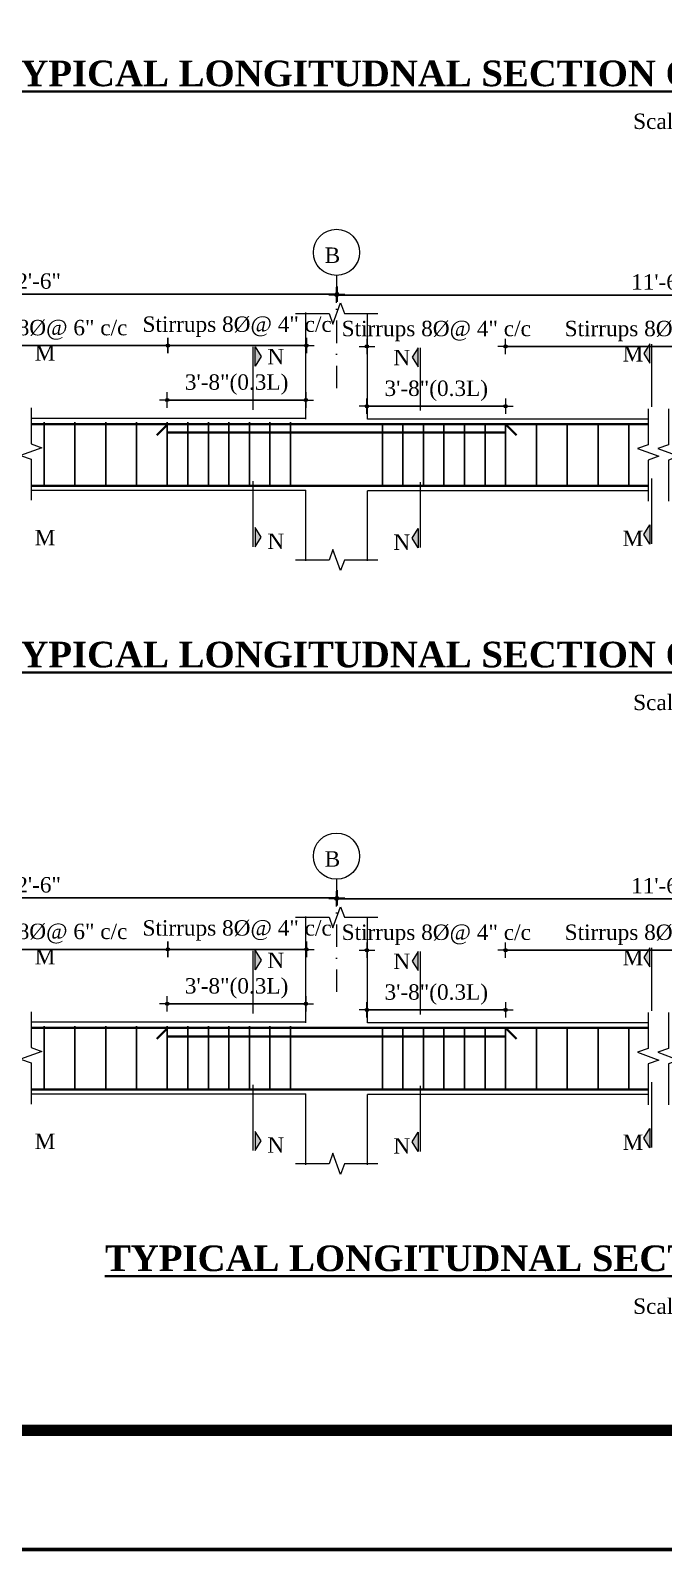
# Model space of a CAD drawing. Header units: inches. Extents: x 897 to 49934, y -34925 to -18564.
# Drawn here: x 24173 to 24420, y -25586 to -24994 of the extents above; entities that cross this region are included whole.
import ezdxf

# ---------------------------------------------------------------- set-up
doc = ezdxf.new("R2010")
doc.units = ezdxf.units.IN
doc.header["$LTSCALE"] = 35
doc.header["$MEASUREMENT"] = 0
doc.header["$PDMODE"] = 34
doc.linetypes.add('DASHDOTX2', pattern=[2, 1, -0.5, 0, -0.5])
for name, color, linetype, lineweight in [('SES- Door&Window', 21, 'Continuous', 15), ('SES-CENTRE', 8, 'DASHDOTX2', 13), ('SES-DIMENSION', 142, 'Continuous', 13), ('SES-HACTH', 8, 'Continuous', 13), ('SES-REBARS', 1, 'Continuous', 40), ('SES-SHEETS', 7, 'Continuous', 60), ('SES-SLAB OUTLINE', 4, 'Continuous', 18), ('SES-TEXT', 3, 'Continuous', 20), ('SES-TitleText', 7, 'Continuous', 40)]:
    doc.layers.add(name, color=color, linetype=linetype, lineweight=lineweight)
doc.layers.add('SES-STIRRUP', color=10, linetype='Continuous')
doc.styles.add('SES-ARAIL', font='times.ttf', dxfattribs={"height": 6})
doc.styles.add('SES-Title Text', font='times.ttf', dxfattribs={"height": 10})
doc.dimstyles.new('1.4', dxfattribs={"dimscale": 0, "dimtxt": 6, "dimasz": 0.5, "dimexe": 2, "dimexo": 9, "dimgap": 2, "dimtad": 1, "dimdec": 0, "dimlfac": 0.5, "dimzin": 3, "dimdsep": 46, "dimlunit": 4, "dimtxsty": 'SES-ARAIL', "dimblk": 'DIM', "dimcen": 3, "dimdle": 3, "dimse1": 1, "dimse2": 1, "dimclrd": 256, "dimclre": 256, "dimclrt": 7, "dimadec": 1, "dimazin": 2, "dimtfac": 1, "dimtdec": 0, "dimtix": 1, "dimtofl": 0, "dimtmove": 2, "dimatfit": 3, "dimldrblk": 'arrow', "dimfxl": 2, "dimfrac": 2, "dimtolj": 2, "dimtzin": 0, "dimarcsym": 0})

# ---------------------------------------------------------------- blocks, each defined once
blk = doc.blocks.new('s1')
at = {"layer": 'SES-SHEETS', "color": 8}
blk.add_lwpolyline([(14202.23, -12888.64), (17370.23, -12888.64), (17370.23, -15126.64), (14202.23, -15126.64)], close=True, dxfattribs=at)
at = {"layer": 'SES-SHEETS'}
for points in [[(14295.23, -12933.64), (17325.23, -12933.64), (17325.23, -15081.64), (14295.23, -15081.64)], [(14296.23, -12934.64), (17324.23, -12934.64), (17324.23, -15080.64), (14296.23, -15080.64)], [(14297.23, -12935.64), (17323.23, -12935.64), (17323.23, -15079.64), (14297.23, -15079.64)], [(14298.23, -12936.64), (17322.23, -12936.64), (17322.23, -15078.64), (14298.23, -15078.64)]]:
    blk.add_lwpolyline(points, close=True, dxfattribs=at)
blk = doc.blocks.new('DIM')
at = {"layer": 'SES-DIMENSION'}
h = blk.add_hatch(color=256, dxfattribs=at)
h.paths.add_polyline_path([(0, 1.3), (0, 0), (1.3, 0, 0.414214)])
h.paths.add_polyline_path([(1.3, 0), (0, 0), (0, -1.3, 0.414214)])
h.paths.add_polyline_path([(0, 0), (-1.3, 0, 0.414214), (0, -1.3)])
h.paths.add_polyline_path([(0, 1.3, 0.414214), (-1.3, 0), (0, 0)])
for p, q in [((-6, 0), (6, 0)), ((0, 6), (0, -6))]:
    blk.add_line(p, q, dxfattribs=at)
blk.add_circle((0, 0), 1.28, dxfattribs=at)
blk = doc.blocks.new('*D343')
at = {"layer": 'Defpoints', "color": 0, "ltscale": 10, "transparency": 16777216}
for p in [(24292.37, -25097.26), (24292.37, -25136.55), (24543.87, -25136.55)]:
    blk.add_point(p, dxfattribs=at)
at = {"layer": 'SES-DIMENSION', "lineweight": -2, "ltscale": 10, "transparency": 16777216}
blk.add_line((24543.37, -25097.26), (24292.87, -25097.26), dxfattribs=at)
at = {"layer": 'SES-DIMENSION', "lineweight": -2, "ltscale": 10, "transparency": 16777216, "xscale": 0.5, "yscale": 0.5, "zscale": 0.5, "rotation": 180}
blk.add_blockref('DIM', (24292.37, -25097.26), dxfattribs=at)
at = {"layer": 'SES-DIMENSION', "lineweight": -2, "ltscale": 10, "transparency": 16777216, "xscale": 0.5, "yscale": 0.5, "zscale": 0.5}
blk.add_blockref('DIM', (24543.87, -25097.26), dxfattribs=at)
at = {"layer": 'SES-DIMENSION', "color": 7, "ltscale": 10, "transparency": 16777216, "insert": (24418.12, -25092.21), "char_height": 6, "attachment_point": 5, "style": 'SES-ARAIL'}
blk.add_mtext('\\A2;11\'-6"', dxfattribs=at)
blk = doc.blocks.new('arrow')
at = {"layer": 'SES-DIMENSION'}
blk.add_lwpolyline([(1.2, 0, 0, 2.1, 0), (-2.3, 0, 0, 0, 0), (1.2, 0, 0, 0, 0)], format="xyseb", dxfattribs=at)
blk = doc.blocks.new('*D351')
at = {"layer": 'Defpoints', "color": 0, "ltscale": 10, "transparency": 16777216}
for p in [(24304.26, -25140.62), (24358.26, -25145.63), (24304.26, -25156.26)]:
    blk.add_point(p, dxfattribs=at)
at = {"layer": 'SES-DIMENSION', "lineweight": -2, "ltscale": 10, "transparency": 16777216}
blk.add_line((24357.76, -25140.62), (24304.76, -25140.62), dxfattribs=at)
at = {"layer": 'SES-DIMENSION', "lineweight": -2, "ltscale": 10, "transparency": 16777216, "xscale": 0.5, "yscale": 0.5, "zscale": 0.5, "rotation": 180}
blk.add_blockref('DIM', (24304.26, -25140.62), dxfattribs=at)
at = {"layer": 'SES-DIMENSION', "lineweight": -2, "ltscale": 10, "transparency": 16777216, "xscale": 0.5, "yscale": 0.5, "zscale": 0.5}
blk.add_blockref('DIM', (24358.26, -25140.62), dxfattribs=at)
at = {"layer": 'SES-DIMENSION', "color": 7, "ltscale": 10, "transparency": 16777216, "insert": (24331.26, -25134.6), "char_height": 6, "attachment_point": 5, "style": 'SES-ARAIL'}
blk.add_mtext('\\A2;3\'-8"(0.3L)', dxfattribs=at)
blk = doc.blocks.new('*D352')
at = {"layer": 'Defpoints', "color": 0, "ltscale": 10, "transparency": 16777216}
for p in [(24358.26, -25117.33), (24304.26, -25129.3), (24358.26, -25134.57)]:
    blk.add_point(p, dxfattribs=at)
at = {"layer": 'SES-DIMENSION', "lineweight": -2, "ltscale": 10, "transparency": 16777216}
for p, q in [((24303.76, -25117.33), (24303.26, -25117.33)), ((24358.76, -25117.33), (24359.26, -25117.33))]:
    blk.add_line(p, q, dxfattribs=at)
at = {"layer": 'SES-DIMENSION', "lineweight": -2, "ltscale": 10, "transparency": 16777216, "xscale": 0.5, "yscale": 0.5, "zscale": 0.5}
blk.add_blockref('DIM', (24304.26, -25117.33), dxfattribs=at)
at = {"layer": 'SES-DIMENSION', "lineweight": -2, "ltscale": 10, "transparency": 16777216, "xscale": 0.5, "yscale": 0.5, "zscale": 0.5, "rotation": 180}
blk.add_blockref('DIM', (24358.26, -25117.33), dxfattribs=at)
at = {"layer": 'SES-DIMENSION', "color": 7, "ltscale": 10, "transparency": 16777216, "insert": (24331.26, -25111.3), "char_height": 6, "attachment_point": 5, "style": 'SES-ARAIL'}
blk.add_mtext('\\A2;Stirrups 8%%C@ 4" c/c', dxfattribs=at)
blk = doc.blocks.new('*D353')
at = {"layer": 'Defpoints', "color": 0, "ltscale": 10, "transparency": 16777216}
for p in [(24358.26, -25117.33), (24358.26, -25120.33), (24477.98, -25132.36)]:
    blk.add_point(p, dxfattribs=at)
at = {"layer": 'SES-DIMENSION', "lineweight": -2, "ltscale": 10, "transparency": 16777216}
blk.add_line((24477.48, -25117.33), (24358.76, -25117.33), dxfattribs=at)
at = {"layer": 'SES-DIMENSION', "lineweight": -2, "ltscale": 10, "transparency": 16777216, "xscale": 0.5, "yscale": 0.5, "zscale": 0.5, "rotation": 180}
blk.add_blockref('DIM', (24358.26, -25117.33), dxfattribs=at)
at = {"layer": 'SES-DIMENSION', "lineweight": -2, "ltscale": 10, "transparency": 16777216, "xscale": 0.5, "yscale": 0.5, "zscale": 0.5}
blk.add_blockref('DIM', (24477.98, -25117.33), dxfattribs=at)
at = {"layer": 'SES-DIMENSION', "color": 7, "ltscale": 10, "transparency": 16777216, "insert": (24418.12, -25111.3), "char_height": 6, "attachment_point": 5, "style": 'SES-ARAIL'}
blk.add_mtext('\\A2;Stirrups 8%%C@ 6" c/c', dxfattribs=at)
blk = doc.blocks.new('*D355')
at = {"layer": 'Defpoints', "color": 0, "ltscale": 10, "transparency": 16777216}
for p in [(24292.59, -25096.92), (24055.59, -25132.77), (24292.59, -25132.77)]:
    blk.add_point(p, dxfattribs=at)
at = {"layer": 'SES-DIMENSION', "lineweight": -2, "ltscale": 10, "transparency": 16777216}
blk.add_line((24056.09, -25096.92), (24292.09, -25096.92), dxfattribs=at)
at = {"layer": 'SES-DIMENSION', "lineweight": -2, "ltscale": 10, "transparency": 16777216, "xscale": 0.5, "yscale": 0.5, "zscale": 0.5, "rotation": 180}
blk.add_blockref('DIM', (24055.59, -25096.92), dxfattribs=at)
at = {"layer": 'SES-DIMENSION', "lineweight": -2, "ltscale": 10, "transparency": 16777216, "xscale": 0.5, "yscale": 0.5, "zscale": 0.5}
blk.add_blockref('DIM', (24292.59, -25096.92), dxfattribs=at)
at = {"layer": 'SES-DIMENSION', "color": 7, "ltscale": 10, "transparency": 16777216, "insert": (24174.09, -25091.86), "char_height": 6, "attachment_point": 5, "style": 'SES-ARAIL'}
blk.add_mtext('\\A2;12\'-6"', dxfattribs=at)
blk = doc.blocks.new('*D358')
at = {"layer": 'Defpoints', "color": 0, "ltscale": 10, "transparency": 16777216}
for p in [(24226.48, -25138.2), (24280.48, -25145.29), (24226.48, -25155.92)]:
    blk.add_point(p, dxfattribs=at)
at = {"layer": 'SES-DIMENSION', "lineweight": -2, "ltscale": 10, "transparency": 16777216}
blk.add_line((24279.98, -25138.2), (24226.98, -25138.2), dxfattribs=at)
at = {"layer": 'SES-DIMENSION', "lineweight": -2, "ltscale": 10, "transparency": 16777216, "xscale": 0.5, "yscale": 0.5, "zscale": 0.5, "rotation": 180}
blk.add_blockref('DIM', (24226.48, -25138.2), dxfattribs=at)
at = {"layer": 'SES-DIMENSION', "lineweight": -2, "ltscale": 10, "transparency": 16777216, "xscale": 0.5, "yscale": 0.5, "zscale": 0.5}
blk.add_blockref('DIM', (24280.48, -25138.2), dxfattribs=at)
at = {"layer": 'SES-DIMENSION', "color": 7, "ltscale": 10, "transparency": 16777216, "insert": (24253.48, -25132.18), "char_height": 6, "attachment_point": 5, "style": 'SES-ARAIL'}
blk.add_mtext('\\A2;3\'-8"(0.3L)', dxfattribs=at)
blk = doc.blocks.new('*D359')
at = {"layer": 'Defpoints', "color": 0, "ltscale": 10, "transparency": 16777216}
for p in [(24226.7, -25116.98), (24280.7, -25128.96), (24226.7, -25134.23)]:
    blk.add_point(p, dxfattribs=at)
at = {"layer": 'SES-DIMENSION', "lineweight": -2, "ltscale": 10, "transparency": 16777216}
blk.add_line((24280.2, -25116.98), (24227.2, -25116.98), dxfattribs=at)
at = {"layer": 'SES-DIMENSION', "lineweight": -2, "ltscale": 10, "transparency": 16777216, "xscale": 0.5, "yscale": 0.5, "zscale": 0.5, "rotation": 180}
blk.add_blockref('DIM', (24226.7, -25116.98), dxfattribs=at)
at = {"layer": 'SES-DIMENSION', "lineweight": -2, "ltscale": 10, "transparency": 16777216, "xscale": 0.5, "yscale": 0.5, "zscale": 0.5}
blk.add_blockref('DIM', (24280.7, -25116.98), dxfattribs=at)
at = {"layer": 'SES-DIMENSION', "color": 7, "ltscale": 10, "transparency": 16777216, "insert": (24253.7, -25109.61), "char_height": 6, "attachment_point": 5, "style": 'SES-ARAIL'}
blk.add_mtext('\\A2;Stirrups 8%%C@ 4" c/c', dxfattribs=at)
blk = doc.blocks.new('*D360')
at = {"layer": 'Defpoints', "color": 0, "ltscale": 10, "transparency": 16777216}
for p in [(24226.7, -25116.98), (24121.48, -25132.01), (24226.7, -25134.23)]:
    blk.add_point(p, dxfattribs=at)
at = {"layer": 'SES-DIMENSION', "lineweight": -2, "ltscale": 10, "transparency": 16777216}
blk.add_line((24121.98, -25116.98), (24226.2, -25116.98), dxfattribs=at)
at = {"layer": 'SES-DIMENSION', "lineweight": -2, "ltscale": 10, "transparency": 16777216, "xscale": 0.5, "yscale": 0.5, "zscale": 0.5, "rotation": 180}
blk.add_blockref('DIM', (24121.48, -25116.98), dxfattribs=at)
at = {"layer": 'SES-DIMENSION', "lineweight": -2, "ltscale": 10, "transparency": 16777216, "xscale": 0.5, "yscale": 0.5, "zscale": 0.5}
blk.add_blockref('DIM', (24226.7, -25116.98), dxfattribs=at)
at = {"layer": 'SES-DIMENSION', "color": 7, "ltscale": 10, "transparency": 16777216, "insert": (24174.09, -25110.95), "char_height": 6, "attachment_point": 5, "style": 'SES-ARAIL'}
blk.add_mtext('\\A2;Stirrups 8%%C@ 6" c/c', dxfattribs=at)
blk = doc.blocks.new('*D363')
at = {"layer": 'Defpoints', "color": 0, "ltscale": 10, "transparency": 16777216}
for p in [(24292.37, -25332.64), (24292.37, -25371.93), (24543.87, -25371.93)]:
    blk.add_point(p, dxfattribs=at)
at = {"layer": 'SES-DIMENSION', "lineweight": -2, "ltscale": 10, "transparency": 16777216}
blk.add_line((24543.37, -25332.64), (24292.87, -25332.64), dxfattribs=at)
at = {"layer": 'SES-DIMENSION', "lineweight": -2, "ltscale": 10, "transparency": 16777216, "xscale": 0.5, "yscale": 0.5, "zscale": 0.5, "rotation": 180}
blk.add_blockref('DIM', (24292.37, -25332.64), dxfattribs=at)
at = {"layer": 'SES-DIMENSION', "lineweight": -2, "ltscale": 10, "transparency": 16777216, "xscale": 0.5, "yscale": 0.5, "zscale": 0.5}
blk.add_blockref('DIM', (24543.87, -25332.64), dxfattribs=at)
at = {"layer": 'SES-DIMENSION', "color": 7, "ltscale": 10, "transparency": 16777216, "insert": (24418.12, -25327.59), "char_height": 6, "attachment_point": 5, "style": 'SES-ARAIL'}
blk.add_mtext('\\A2;11\'-6"', dxfattribs=at)
blk = doc.blocks.new('*D371')
at = {"layer": 'Defpoints', "color": 0, "ltscale": 10, "transparency": 16777216}
for p in [(24304.26, -25376), (24358.26, -25381.02), (24304.26, -25391.64)]:
    blk.add_point(p, dxfattribs=at)
at = {"layer": 'SES-DIMENSION', "lineweight": -2, "ltscale": 10, "transparency": 16777216}
blk.add_line((24357.76, -25376), (24304.76, -25376), dxfattribs=at)
at = {"layer": 'SES-DIMENSION', "lineweight": -2, "ltscale": 10, "transparency": 16777216, "xscale": 0.5, "yscale": 0.5, "zscale": 0.5, "rotation": 180}
blk.add_blockref('DIM', (24304.26, -25376), dxfattribs=at)
at = {"layer": 'SES-DIMENSION', "lineweight": -2, "ltscale": 10, "transparency": 16777216, "xscale": 0.5, "yscale": 0.5, "zscale": 0.5}
blk.add_blockref('DIM', (24358.26, -25376), dxfattribs=at)
at = {"layer": 'SES-DIMENSION', "color": 7, "ltscale": 10, "transparency": 16777216, "insert": (24331.26, -25369.98), "char_height": 6, "attachment_point": 5, "style": 'SES-ARAIL'}
blk.add_mtext('\\A2;3\'-8"(0.3L)', dxfattribs=at)
blk = doc.blocks.new('*D372')
at = {"layer": 'Defpoints', "color": 0, "ltscale": 10, "transparency": 16777216}
for p in [(24358.26, -25352.71), (24304.26, -25364.69), (24358.26, -25369.96)]:
    blk.add_point(p, dxfattribs=at)
at = {"layer": 'SES-DIMENSION', "lineweight": -2, "ltscale": 10, "transparency": 16777216}
for p, q in [((24303.76, -25352.71), (24303.26, -25352.71)), ((24358.76, -25352.71), (24359.26, -25352.71))]:
    blk.add_line(p, q, dxfattribs=at)
at = {"layer": 'SES-DIMENSION', "lineweight": -2, "ltscale": 10, "transparency": 16777216, "xscale": 0.5, "yscale": 0.5, "zscale": 0.5}
blk.add_blockref('DIM', (24304.26, -25352.71), dxfattribs=at)
at = {"layer": 'SES-DIMENSION', "lineweight": -2, "ltscale": 10, "transparency": 16777216, "xscale": 0.5, "yscale": 0.5, "zscale": 0.5, "rotation": 180}
blk.add_blockref('DIM', (24358.26, -25352.71), dxfattribs=at)
at = {"layer": 'SES-DIMENSION', "color": 7, "ltscale": 10, "transparency": 16777216, "insert": (24331.26, -25346.68), "char_height": 6, "attachment_point": 5, "style": 'SES-ARAIL'}
blk.add_mtext('\\A2;Stirrups 8%%C@ 4" c/c', dxfattribs=at)
blk = doc.blocks.new('*D373')
at = {"layer": 'Defpoints', "color": 0, "ltscale": 10, "transparency": 16777216}
for p in [(24358.26, -25352.71), (24358.26, -25355.71), (24477.98, -25367.74)]:
    blk.add_point(p, dxfattribs=at)
at = {"layer": 'SES-DIMENSION', "lineweight": -2, "ltscale": 10, "transparency": 16777216}
blk.add_line((24477.48, -25352.71), (24358.76, -25352.71), dxfattribs=at)
at = {"layer": 'SES-DIMENSION', "lineweight": -2, "ltscale": 10, "transparency": 16777216, "xscale": 0.5, "yscale": 0.5, "zscale": 0.5, "rotation": 180}
blk.add_blockref('DIM', (24358.26, -25352.71), dxfattribs=at)
at = {"layer": 'SES-DIMENSION', "lineweight": -2, "ltscale": 10, "transparency": 16777216, "xscale": 0.5, "yscale": 0.5, "zscale": 0.5}
blk.add_blockref('DIM', (24477.98, -25352.71), dxfattribs=at)
at = {"layer": 'SES-DIMENSION', "color": 7, "ltscale": 10, "transparency": 16777216, "insert": (24418.12, -25346.68), "char_height": 6, "attachment_point": 5, "style": 'SES-ARAIL'}
blk.add_mtext('\\A2;Stirrups 8%%C@ 6" c/c', dxfattribs=at)
blk = doc.blocks.new('*D375')
at = {"layer": 'Defpoints', "color": 0, "ltscale": 10, "transparency": 16777216}
for p in [(24292.59, -25332.3), (24055.59, -25368.15), (24292.59, -25368.15)]:
    blk.add_point(p, dxfattribs=at)
at = {"layer": 'SES-DIMENSION', "lineweight": -2, "ltscale": 10, "transparency": 16777216}
blk.add_line((24056.09, -25332.3), (24292.09, -25332.3), dxfattribs=at)
at = {"layer": 'SES-DIMENSION', "lineweight": -2, "ltscale": 10, "transparency": 16777216, "xscale": 0.5, "yscale": 0.5, "zscale": 0.5, "rotation": 180}
blk.add_blockref('DIM', (24055.59, -25332.3), dxfattribs=at)
at = {"layer": 'SES-DIMENSION', "lineweight": -2, "ltscale": 10, "transparency": 16777216, "xscale": 0.5, "yscale": 0.5, "zscale": 0.5}
blk.add_blockref('DIM', (24292.59, -25332.3), dxfattribs=at)
at = {"layer": 'SES-DIMENSION', "color": 7, "ltscale": 10, "transparency": 16777216, "insert": (24174.09, -25327.25), "char_height": 6, "attachment_point": 5, "style": 'SES-ARAIL'}
blk.add_mtext('\\A2;12\'-6"', dxfattribs=at)
blk = doc.blocks.new('*D378')
at = {"layer": 'Defpoints', "color": 0, "ltscale": 10, "transparency": 16777216}
for p in [(24226.48, -25373.59), (24280.48, -25380.67), (24226.48, -25391.3)]:
    blk.add_point(p, dxfattribs=at)
at = {"layer": 'SES-DIMENSION', "lineweight": -2, "ltscale": 10, "transparency": 16777216}
blk.add_line((24279.98, -25373.59), (24226.98, -25373.59), dxfattribs=at)
at = {"layer": 'SES-DIMENSION', "lineweight": -2, "ltscale": 10, "transparency": 16777216, "xscale": 0.5, "yscale": 0.5, "zscale": 0.5, "rotation": 180}
blk.add_blockref('DIM', (24226.48, -25373.59), dxfattribs=at)
at = {"layer": 'SES-DIMENSION', "lineweight": -2, "ltscale": 10, "transparency": 16777216, "xscale": 0.5, "yscale": 0.5, "zscale": 0.5}
blk.add_blockref('DIM', (24280.48, -25373.59), dxfattribs=at)
at = {"layer": 'SES-DIMENSION', "color": 7, "ltscale": 10, "transparency": 16777216, "insert": (24253.48, -25367.57), "char_height": 6, "attachment_point": 5, "style": 'SES-ARAIL'}
blk.add_mtext('\\A2;3\'-8"(0.3L)', dxfattribs=at)
blk = doc.blocks.new('*D379')
at = {"layer": 'Defpoints', "color": 0, "ltscale": 10, "transparency": 16777216}
for p in [(24226.7, -25352.37), (24280.7, -25364.34), (24226.7, -25369.61)]:
    blk.add_point(p, dxfattribs=at)
at = {"layer": 'SES-DIMENSION', "lineweight": -2, "ltscale": 10, "transparency": 16777216}
blk.add_line((24280.2, -25352.37), (24227.2, -25352.37), dxfattribs=at)
at = {"layer": 'SES-DIMENSION', "lineweight": -2, "ltscale": 10, "transparency": 16777216, "xscale": 0.5, "yscale": 0.5, "zscale": 0.5, "rotation": 180}
blk.add_blockref('DIM', (24226.7, -25352.37), dxfattribs=at)
at = {"layer": 'SES-DIMENSION', "lineweight": -2, "ltscale": 10, "transparency": 16777216, "xscale": 0.5, "yscale": 0.5, "zscale": 0.5}
blk.add_blockref('DIM', (24280.7, -25352.37), dxfattribs=at)
at = {"layer": 'SES-DIMENSION', "color": 7, "ltscale": 10, "transparency": 16777216, "insert": (24253.7, -25344.99), "char_height": 6, "attachment_point": 5, "style": 'SES-ARAIL'}
blk.add_mtext('\\A2;Stirrups 8%%C@ 4" c/c', dxfattribs=at)
blk = doc.blocks.new('*D380')
at = {"layer": 'Defpoints', "color": 0, "ltscale": 10, "transparency": 16777216}
for p in [(24226.7, -25352.37), (24121.48, -25367.4), (24226.7, -25369.61)]:
    blk.add_point(p, dxfattribs=at)
at = {"layer": 'SES-DIMENSION', "lineweight": -2, "ltscale": 10, "transparency": 16777216}
blk.add_line((24121.98, -25352.37), (24226.2, -25352.37), dxfattribs=at)
at = {"layer": 'SES-DIMENSION', "lineweight": -2, "ltscale": 10, "transparency": 16777216, "xscale": 0.5, "yscale": 0.5, "zscale": 0.5, "rotation": 180}
blk.add_blockref('DIM', (24121.48, -25352.37), dxfattribs=at)
at = {"layer": 'SES-DIMENSION', "lineweight": -2, "ltscale": 10, "transparency": 16777216, "xscale": 0.5, "yscale": 0.5, "zscale": 0.5}
blk.add_blockref('DIM', (24226.7, -25352.37), dxfattribs=at)
at = {"layer": 'SES-DIMENSION', "color": 7, "ltscale": 10, "transparency": 16777216, "insert": (24174.09, -25346.34), "char_height": 6, "attachment_point": 5, "style": 'SES-ARAIL'}
blk.add_mtext('\\A2;Stirrups 8%%C@ 6" c/c', dxfattribs=at)

msp = doc.modelspace()

# ---------------------------------------------------------------- hatches: boundary and pattern name
at = {"layer": 'SES-HACTH', "ltscale": 10}
for points in [[(24260.75, -25117.45), (24260.75, -25124.96), (24263.06, -25121.2)], [(24324.2, -25117.8), (24324.2, -25125.3), (24321.89, -25121.55)], [(24414.42, -25116.35), (24414.42, -25123.86), (24412.11, -25120.1)], [(24260.75, -25195.45), (24260.75, -25187.95), (24263.06, -25191.7)], [(24324.2, -25195.79), (24324.2, -25188.29), (24321.89, -25192.04)], [(24414.42, -25194.35), (24414.42, -25186.85), (24412.11, -25190.6)], [(24260.75, -25352.84), (24260.75, -25360.34), (24263.06, -25356.59)], [(24324.2, -25353.18), (24324.2, -25360.68), (24321.89, -25356.93)], [(24414.42, -25351.74), (24414.42, -25359.24), (24412.11, -25355.49)], [(24260.75, -25430.83), (24260.75, -25423.33), (24263.06, -25427.08)], [(24324.2, -25431.17), (24324.2, -25423.67), (24321.89, -25427.42)], [(24414.42, -25429.73), (24414.42, -25422.23), (24412.11, -25425.98)]]:
    msp.add_hatch(color=256, dxfattribs=at).paths.add_polyline_path(points)

# ---------------------------------------------------------------- linework, layer by layer
at = {"layer": 'SES-CENTRE', "ltscale": 0.25}
for p, q in [((24292.37, -25089.64), (24292.37, -25136.55)), ((24292.37, -25325.03), (24292.37, -25371.93))]:
    msp.add_line(p, q, dxfattribs=at)
at = {"layer": 'SES-DIMENSION', "ltscale": 10}
for p, q in [((24259.9, -25142), (24259.9, -25117.5)), ((24325.06, -25142.35), (24325.06, -25117.85)), ((24415.27, -25140.9), (24415.27, -25116.4)), ((24259.9, -25195.4), (24259.9, -25169.86)), ((24325.06, -25195.74), (24325.06, -25170.2)), ((24415.27, -25194.3), (24415.27, -25168.75)), ((24259.9, -25377.39), (24259.9, -25352.89)), ((24325.06, -25377.73), (24325.06, -25353.23)), ((24415.27, -25376.29), (24415.27, -25351.79)), ((24259.9, -25430.78), (24259.9, -25405.24)), ((24325.06, -25431.13), (24325.06, -25405.58)), ((24415.27, -25429.68), (24415.27, -25404.14))]:
    msp.add_line(p, q, dxfattribs=at)
for points in [[(24260.75, -25124.96), (24260.75, -25117.45), (24263.06, -25121.2), (24260.75, -25124.96)], [(24324.2, -25125.3), (24324.2, -25117.8), (24321.89, -25121.55), (24324.2, -25125.3)], [(24414.42, -25123.86), (24414.42, -25116.35), (24412.11, -25120.1), (24414.42, -25123.86)], [(24260.75, -25360.34), (24260.75, -25352.84), (24263.06, -25356.59), (24260.75, -25360.34)], [(24324.2, -25360.68), (24324.2, -25353.18), (24321.89, -25356.93), (24324.2, -25360.68)], [(24414.42, -25359.24), (24414.42, -25351.74), (24412.11, -25355.49), (24414.42, -25359.24)]]:
    msp.add_lwpolyline(points, dxfattribs=at)
at = {"layer": 'SES-DIMENSION', "linetype": 'Continuous', "ltscale": 10}
for centre in [(24292.37, -25080.64), (24292.37, -25316.03)]:
    msp.add_circle(centre, 9, dxfattribs=at)
at = {"layer": 'SES-REBARS', "ltscale": 10}
for p, q in [((24297.48, -25147.63), (24173.48, -25147.63)), ((24413.81, -25147.63), (24388.83, -25147.63)), ((24273.48, -25150.92), (24358.26, -25150.92)), ((24297.48, -25171.63), (24173.48, -25171.63)), ((24413.81, -25171.63), (24388.83, -25171.63)), ((24297.48, -25383.02), (24173.48, -25383.02)), ((24413.81, -25383.02), (24388.83, -25383.02)), ((24273.48, -25386.31), (24358.26, -25386.31)), ((24297.48, -25407.02), (24173.48, -25407.02)), ((24413.81, -25407.02), (24388.83, -25407.02))]:
    msp.add_line(p, q, dxfattribs=at)
for points in [[(24273.48, -25147.63), (24219.48, -25147.63)], [(24226.7, -25147.63), (24222.43, -25151.9)], [(24316.83, -25147.63), (24280.48, -25147.63)], [(24388.83, -25147.63), (24316.83, -25147.63)], [(24358.26, -25147.63), (24362.52, -25151.9)], [(24402.53, -25147.63), (24413.81, -25147.63)], [(24273.48, -25150.92), (24226.48, -25150.92)], [(24358.26, -25150.92), (24280.48, -25150.92)], [(24219.48, -25171.63), (24273.48, -25171.63)], [(24280.48, -25171.63), (24316.83, -25171.63)], [(24316.83, -25171.63), (24388.83, -25171.63)], [(24413.81, -25171.63), (24402.53, -25171.63)], [(24273.48, -25383.02), (24219.48, -25383.02)], [(24226.7, -25383.02), (24222.43, -25387.28)], [(24316.83, -25383.02), (24280.48, -25383.02)], [(24388.83, -25383.02), (24316.83, -25383.02)], [(24358.26, -25383.02), (24362.52, -25387.28)], [(24402.53, -25383.02), (24413.81, -25383.02)], [(24273.48, -25386.31), (24226.48, -25386.31)], [(24358.26, -25386.31), (24280.48, -25386.31)], [(24219.48, -25407.02), (24273.48, -25407.02)], [(24280.48, -25407.02), (24316.83, -25407.02)], [(24316.83, -25407.02), (24388.83, -25407.02)], [(24413.81, -25407.02), (24402.53, -25407.02)]]:
    msp.add_lwpolyline(points, dxfattribs=at)
at = {"layer": 'SES-SLAB OUTLINE', "ltscale": 10}
for p, q in [((24280.48, -25145.63), (24280.48, -25104.12)), ((24304.48, -25145.63), (24304.48, -25104.47)), ((24173.48, -25145.29), (24280.48, -25145.29)), ((24413.81, -25145.63), (24304.48, -25145.63)), ((24173.48, -25173.29), (24280.48, -25173.29)), ((24280.48, -25200.95), (24280.48, -25173.29)), ((24304.48, -25200.95), (24304.48, -25173.63)), ((24413.81, -25173.63), (24304.48, -25173.63)), ((24280.48, -25381.02), (24280.48, -25339.51)), ((24304.48, -25381.02), (24304.48, -25339.85)), ((24173.48, -25380.67), (24280.48, -25380.67)), ((24413.81, -25381.02), (24304.48, -25381.02)), ((24173.48, -25408.67), (24280.48, -25408.67)), ((24280.48, -25436.33), (24280.48, -25408.67)), ((24304.48, -25436.33), (24304.48, -25409.02)), ((24413.81, -25409.02), (24304.48, -25409.02))]:
    msp.add_line(p, q, dxfattribs=at)
for points in [[(24276.48, -25104.47), (24289.48, -25104.47), (24290.98, -25108.59), (24293.98, -25100.35), (24295.48, -25104.47), (24308.48, -25104.47)], [(24173.48, -25141.29), (24173.48, -25155.29), (24177.6, -25156.79), (24169.36, -25159.79), (24173.48, -25161.29), (24173.48, -25177.29)], [(24413.81, -25141.63), (24413.81, -25155.63), (24409.69, -25157.13), (24417.94, -25160.13), (24413.81, -25161.63), (24413.81, -25177.63)], [(24421.67, -25141.63), (24421.67, -25155.63), (24417.55, -25157.13), (24425.79, -25160.13), (24421.67, -25161.63), (24421.67, -25177.63)], [(24308.48, -25200.6), (24295.48, -25200.6), (24293.98, -25204.72), (24290.98, -25196.48), (24289.48, -25200.6), (24276.48, -25200.6)], [(24276.48, -25339.85), (24289.48, -25339.85), (24290.98, -25343.97), (24293.98, -25335.73), (24295.48, -25339.85), (24308.48, -25339.85)], [(24173.48, -25376.67), (24173.48, -25390.67), (24177.6, -25392.17), (24169.36, -25395.17), (24173.48, -25396.67), (24173.48, -25412.67)], [(24413.81, -25377.02), (24413.81, -25391.02), (24409.69, -25392.52), (24417.94, -25395.52), (24413.81, -25397.02), (24413.81, -25413.02)], [(24421.67, -25377.02), (24421.67, -25391.02), (24417.55, -25392.52), (24425.79, -25395.52), (24421.67, -25397.02), (24421.67, -25413.02)], [(24308.48, -25435.99), (24295.48, -25435.99), (24293.98, -25440.11), (24290.98, -25431.87), (24289.48, -25435.99), (24276.48, -25435.99)]]:
    msp.add_lwpolyline(points, dxfattribs=at)
at = {"layer": 'SES-STIRRUP'}
for p, q in [((24178.48, -25146.89), (24178.48, -25171.69)), ((24190.48, -25146.89), (24190.48, -25171.69)), ((24202.48, -25146.89), (24202.48, -25171.69)), ((24214.48, -25146.89), (24214.48, -25171.69)), ((24226.48, -25146.89), (24226.48, -25171.69)), ((24234.48, -25146.89), (24234.48, -25171.69)), ((24242.48, -25146.89), (24242.48, -25171.69)), ((24250.48, -25146.89), (24250.48, -25171.69)), ((24258.48, -25146.89), (24258.48, -25171.69)), ((24266.48, -25146.89), (24266.48, -25171.69)), ((24274.48, -25146.89), (24274.48, -25171.69)), ((24310.26, -25147.23), (24310.26, -25172.03)), ((24318.26, -25147.23), (24318.26, -25172.03)), ((24326.26, -25147.23), (24326.26, -25172.03)), ((24334.26, -25147.23), (24334.26, -25172.03)), ((24342.26, -25147.23), (24342.26, -25172.03)), ((24350.26, -25147.23), (24350.26, -25172.03)), ((24358.26, -25147.23), (24358.26, -25172.03)), ((24370.26, -25147.23), (24370.26, -25172.03)), ((24382.26, -25147.23), (24382.26, -25172.03)), ((24394.26, -25147.23), (24394.26, -25172.03)), ((24406.26, -25147.23), (24406.26, -25172.03)), ((24178.48, -25382.27), (24178.48, -25407.07)), ((24190.48, -25382.27), (24190.48, -25407.07)), ((24202.48, -25382.27), (24202.48, -25407.07)), ((24214.48, -25382.27), (24214.48, -25407.07)), ((24226.48, -25382.27), (24226.48, -25407.07)), ((24234.48, -25382.27), (24234.48, -25407.07)), ((24242.48, -25382.27), (24242.48, -25407.07)), ((24250.48, -25382.27), (24250.48, -25407.07)), ((24258.48, -25382.27), (24258.48, -25407.07)), ((24266.48, -25382.27), (24266.48, -25407.07)), ((24274.48, -25382.27), (24274.48, -25407.07)), ((24310.26, -25382.62), (24310.26, -25407.42)), ((24318.26, -25382.62), (24318.26, -25407.42)), ((24326.26, -25382.62), (24326.26, -25407.42)), ((24334.26, -25382.62), (24334.26, -25407.42)), ((24342.26, -25382.62), (24342.26, -25407.42)), ((24350.26, -25382.62), (24350.26, -25407.42)), ((24358.26, -25382.62), (24358.26, -25407.42)), ((24370.26, -25382.62), (24370.26, -25407.42)), ((24382.26, -25382.62), (24382.26, -25407.42)), ((24394.26, -25382.62), (24394.26, -25407.42)), ((24406.26, -25382.62), (24406.26, -25407.42))]:
    msp.add_line(p, q, dxfattribs=at)
at = {"layer": 'SES-TEXT', "ltscale": 10}
for points in [[(24260.75, -25187.95), (24260.75, -25195.45), (24263.06, -25191.7), (24260.75, -25187.95)], [(24324.2, -25188.29), (24324.2, -25195.79), (24321.89, -25192.04), (24324.2, -25188.29)], [(24414.42, -25186.85), (24414.42, -25194.35), (24412.11, -25190.6), (24414.42, -25186.85)], [(24260.75, -25423.33), (24260.75, -25430.83), (24263.06, -25427.08), (24260.75, -25423.33)], [(24324.2, -25423.67), (24324.2, -25431.17), (24321.89, -25427.42), (24324.2, -25423.67)], [(24414.42, -25422.23), (24414.42, -25429.73), (24412.11, -25425.98), (24414.42, -25422.23)]]:
    msp.add_lwpolyline(points, dxfattribs=at)

# ---------------------------------------------------------------- block references
at = {"layer": 'SES- Door&Window'}
msp.add_blockref('s1', (9649.81, -10459.76), dxfattribs=at)

# ---------------------------------------------------------------- texts
at = {"layer": 'SES-TEXT', "style": 'SES-ARAIL'}
for p in [(24287.78, -25084.74), (24287.78, -25320.12)]:
    msp.add_text('B', height=6, dxfattribs=at).set_placement(p)
at = {"layer": 'SES-TEXT', "ltscale": 10, "style": 'SES-ARAIL'}
for s, rotation, p in [('M', 0.00005, (24174.84, -25122.85)), ('N', 0.00005, (24265.48, -25124.29)), ('N', 359.99995, (24314.55, -25124.64)), ('M', 359.99995, (24403.84, -25123.19)), ('M', 0.00005, (24174.84, -25194.83)), ('N', 0.00005, (24265.48, -25196.27)), ('M', 359.99995, (24403.84, -25195.17)), ('N', 359.99995, (24314.55, -25196.62)), ('M', 0.00005, (24174.84, -25358.23)), ('N', 0.00005, (24265.48, -25359.68)), ('N', 359.99995, (24314.55, -25360.02)), ('M', 359.99995, (24403.84, -25358.58)), ('M', 0.00005, (24174.84, -25430.21)), ('N', 0.00005, (24265.48, -25431.66)), ('N', 359.99995, (24314.55, -25432)), ('M', 359.99995, (24403.84, -25430.56))]:
    msp.add_text(s, height=6, rotation=rotation, dxfattribs=at).set_placement(p)
at = {"layer": 'SES-TitleText', "ltscale": 10, "style": 'SES-ARAIL'}
for p in [(24407.95, -25032.53), (24407.95, -25259.1), (24407.95, -25494.48)]:
    msp.add_text('Scale - 1" = 4\'-0"', height=6, dxfattribs=at).set_placement(p)
at = {"layer": 'SES-TitleText', "char_height": 10, "attachment_point": 1, "style": 'SES-Title Text'}
for s, insert, width in [('{\\fTimes New Roman|b1|i0|c0|p18;\\LTYPICAL LONGITUDNAL SECTION OF SECOND FLOOR BEAM ALONG X AXIS }', (24159.16, -25005.86), 574.7844), ('{\\fTimes New Roman|b1|i0|c0|p18;\\LTYPICAL LONGITUDNAL SECTION OF FIRST FLOOR BEAM ALONG X AXIS }', (24159.16, -25232.43), 569.895), ('{\\fTimes New Roman|b1|i0|c0|p18;\\LTYPICAL LONGITUDNAL SECTION OF PLINTH BEAM ALONG X AXIS }', (24202.19, -25467.81), 546.29)]:
    msp.add_mtext(s, dxfattribs=dict(at, insert=insert, width=width))

# ---------------------------------------------------------------- dimensions: what is measured, and where the dimension line sits
at = {"layer": 'SES-DIMENSION', "ltscale": 10}
for base, p1, p2, text, picture, middle in [((24292.59, -25096.92), (24055.59, -25132.77), (24292.59, -25132.77), '12\'-6"', '*D355', (24174.09, -25091.86)), ((24226.7, -25116.98), (24121.48, -25132.01), (24226.7, -25134.23), 'Stirrups 8%%C@ 6" c/c', '*D360', (24174.09, -25110.95)), ((24358.26, -25117.33), (24304.26, -25129.3), (24358.26, -25134.57), 'Stirrups 8%%C@ 4" c/c', '*D352', (24331.26, -25111.3)), ((24292.59, -25332.3), (24055.59, -25368.15), (24292.59, -25368.15), '12\'-6"', '*D375', (24174.09, -25327.25)), ((24226.7, -25352.37), (24121.48, -25367.4), (24226.7, -25369.61), 'Stirrups 8%%C@ 6" c/c', '*D380', (24174.09, -25346.34)), ((24358.26, -25352.71), (24304.26, -25364.69), (24358.26, -25369.96), 'Stirrups 8%%C@ 4" c/c', '*D372', (24331.26, -25346.68))]:
    dim = msp.add_linear_dim(base=base, p1=p1, p2=p2, text=text, dimstyle='1.4', override={"dimscale": 1}, dxfattribs=at)
    dim.commit()
    dim.dimension.update_dxf_attribs({"geometry": picture, "text_midpoint": middle})
for base, p1, p2, text, picture, middle in [((24292.37, -25097.26), (24543.87, -25136.55), (24292.37, -25136.55), '11\'-6"', '*D343', (24418.12, -25092.21)), ((24358.26, -25117.33), (24477.98, -25132.36), (24358.26, -25120.33), 'Stirrups 8%%C@ 6" c/c', '*D353', (24418.12, -25111.3)), ((24226.48, -25138.2), (24280.48, -25145.29), (24226.48, -25155.92), '3\'-8"(0.3L)', '*D358', (24253.48, -25132.18)), ((24304.26, -25140.62), (24358.26, -25145.63), (24304.26, -25156.26), '3\'-8"(0.3L)', '*D351', (24331.26, -25134.6)), ((24292.37, -25332.64), (24543.87, -25371.93), (24292.37, -25371.93), '11\'-6"', '*D363', (24418.12, -25327.59)), ((24358.26, -25352.71), (24477.98, -25367.74), (24358.26, -25355.71), 'Stirrups 8%%C@ 6" c/c', '*D373', (24418.12, -25346.68)), ((24226.48, -25373.59), (24280.48, -25380.67), (24226.48, -25391.3), '3\'-8"(0.3L)', '*D378', (24253.48, -25367.57)), ((24304.26, -25376), (24358.26, -25381.02), (24304.26, -25391.64), '3\'-8"(0.3L)', '*D371', (24331.26, -25369.98))]:
    dim = msp.add_linear_dim(base=base, p1=p1, p2=p2, angle=180, text=text, dimstyle='1.4', override={"dimscale": 1}, dxfattribs=at)
    dim.commit()
    dim.dimension.update_dxf_attribs({"geometry": picture, "text_midpoint": middle})
for base, p1, p2, picture, middle in [((24226.7, -25116.98), (24280.7, -25128.96), (24226.7, -25134.23), '*D359', (24253.7, -25109.61)), ((24226.7, -25352.37), (24280.7, -25364.34), (24226.7, -25369.61), '*D379', (24253.7, -25344.99))]:
    dim = msp.add_linear_dim(base=base, p1=p1, p2=p2, angle=180, text='Stirrups 8%%C@ 4" c/c', dimstyle='1.4', override={"dimscale": 1}, dxfattribs=at)
    dim.commit()
    dim.dimension.update_dxf_attribs({"geometry": picture, "text_midpoint": middle, "dimtype": 160})

doc.saveas('drawing.dxf')
